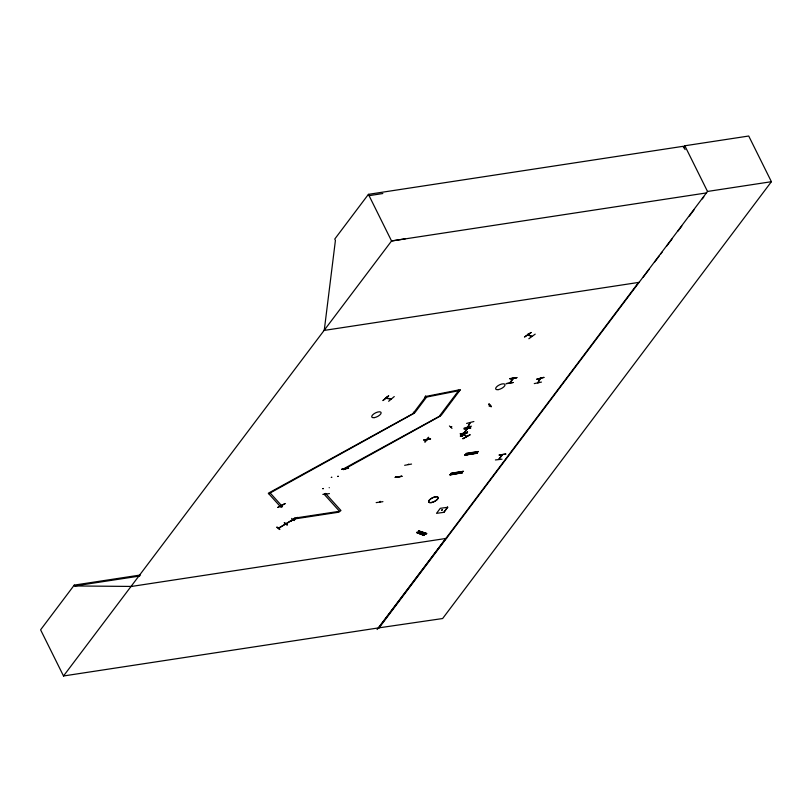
<?xml version="1.0" encoding="UTF-8"?>
<svg xmlns="http://www.w3.org/2000/svg" width="812" height="812" viewBox="0 0 812 812"><rect width="100%" height="100%" fill="white"/><g stroke="black" fill="none" stroke-linecap="round" stroke-linejoin="round"><path stroke-width="1.22" d="M451.137 473.213L463.51 471.315L450.914 473.518M477.497 452.761L464.86 455.136L477.121 453.269M477.497 452.72L465.032 454.933M498.791 459.369L502.252 454.811M502.516 454.781L502.1 455.288M380.28 501.43L379.864 501.907L380.219 501.481M398.245 477.121L398.621 476.979M408.771 464.099L408.162 464.515M463.642 433.354L467.042 428.807M513.164 378.433L509.621 383.031L510.007 382.574M513.184 378.757L513.194 378.382M464.17 428.046L471.437 426.209M324.252 330.403L335.417 240.393L334.757 239.053L368.415 194.342L683.46 146.261L685.115 149.601M467.793 426.899L469.996 422.666M540.153 378.382L537.859 382.706M538.356 382.29L537.818 382.716M538.102 382.726L540.437 378.351M278.506 528.155L285.57 523.953M285.662 524.055L278.678 528.196M285.956 523.72L292.848 519.568M385.568 397.718L386.624 398.225M416.678 532.692C431.426 537.564 420.92 534.814 417.104 532.378M417.124 532.104L424.574 534.793M426.513 533.575C401.97 525.943 442.905 538.803 419.104 530.957M424.057 535.281L416.769 532.469M449.949 474.787L462.404 472.817M450.325 474.452L462.556 472.574L449.919 474.99L450.325 474.441M464.89 454.943L477.273 453.045M465.844 453.685L478.217 451.787M466.21 453.38L478.451 451.492M495.421 459.947L502.049 459.176M322.821 494.386L329.439 493.605M376.169 502.618L382.919 501.664M404.65 465.306L411.552 464.068M460.313 433.862L467.133 432.837L460.323 433.821M466.93 433.08L460.384 433.841M513.072 382.462L506.191 383.721M513.072 382.543L506.323 383.548M281.439 505.693L281.997 505.643M293.589 519.091L293.924 518.919M450.914 427.071L451.807 426.716L451.086 427.142M489.819 405.665L489.007 405.98L489.819 405.533M502.455 454.862L498.994 459.054M345.12 468.981L344.745 469.437M379.671 501.846L380.026 501.42M398.012 477.476L398.601 477.04M427.579 439.688L426.716 440.165M466.616 423.438L473.873 421.519M470.371 422.544L468.067 426.909M541.472 382.087L534.276 383.599M543.908 377.448L536.641 379.255L543.898 377.347M391.272 398.783L386.147 398.154M527.83 334.98L531.637 336.503M425.244 397.332L425.823 396.449L460.445 389.618L441.18 415.328L342.989 469.163L343.446 469.661L440.317 416.028L439.86 415.531L458.547 390.704L459.866 390.501L425.244 397.332L425.011 396.703M418.403 531.474L425.843 534.042M418.83 531.16L426.117 533.839M426.259 533.748L418.779 531.18M140.517 574.997L74.257 585.107L40.6 629.818L63.509 675.98L378.565 627.899L638.567 282.444M63.509 675.98L391.557 240.971L405.31 238.819M268.752 493.737L414.059 413.288L413.612 412.79L425.295 397.271L426.604 397.068L414.932 412.587L268.305 493.239L281.074 507.398L282.485 506.617L270.163 492.955M683.349 147.754L684.841 145.774L748.725 136.02L771.4 181.705L442.631 618.531L378.565 627.899M443.89 512.331L447.635 507.185L443.89 512.331L436.501 513.346L440.297 508.312L447.686 507.287M499.177 455.035L505.957 454.02L499.177 455.045M378.757 628.285L707.516 191.449L771.4 181.705M377.113 629.513L445.869 538.468M643.104 277.298L649.174 269.259M654.492 262.225L659.039 256.186M660.562 254.176L662.084 252.167M666.632 246.137L671.95 239.104M678.02 231.055L681.816 226.03M689.408 215.982L693.966 209.953M702.319 198.889L703.831 196.88M341.842 469.163L348.429 468.331M423.813 439.891L430.543 438.876M424.838 442.032L428.675 437.242L425.133 441.941M465.347 431.7L461.795 436.369L465.093 431.74M467.133 429.081L467.448 428.675L461.855 436.409M513.397 378.392L509.926 382.99M509.966 378.757L516.889 377.6L509.936 378.869M279.886 529.251L277.115 527.079M284.484 522.613L287.346 524.806M287.052 525.11L284.22 522.766M463.896 434.278L466.332 436.653M449.432 425.975L451.99 428.381M466.606 436.531L464.17 434.044M384.858 398.702L386.735 397.098M388.735 395.83L382.909 400.59L388.512 395.85M388.643 401.29L394.256 396.56M463.185 434.217L462.738 434.095M531.16 332.524L524.481 337.031L530.997 332.504M527.749 334.118L527.861 335.011L528.5 334.869M535.199 334.128L528.856 338.736M291.64 518.421L294.543 520.573M286.159 523.75L293.051 519.629M460.302 436.014L467.6 431.994M462.87 438.642L470.209 434.674L463.002 438.764M277.826 507.388L285.235 503.521L277.897 507.439M290.32 521.243L297.73 517.376L290.442 521.365M390.968 398.986L385.903 398.347L385.578 397.677M540.142 378.808L540.396 378.372M528.125 334.757L531.972 336.28M462.718 434.115L463.307 434.055M341.649 469.336L348.602 468.179M423.62 440.063L430.563 438.906M395.16 477.385L401.859 476.37M369.074 195.672L382.817 193.52M74.257 585.107L74.674 585.959L131.564 586.437M706.613 192.901L391.557 240.971L368.415 194.342M323.511 330.514L639.308 282.322M74.674 585.959L139.684 576.043M130.823 586.548L446.61 538.356M510.098 378.585L516.879 377.59M488.804 404.183L491.016 406.771M276.74 527.242L279.582 529.536M467.509 431.903L460.434 436.145M684.841 145.774L707.516 191.449M458.272 390.136L458.547 390.704M425.539 395.88L425.823 396.449M413.328 412.212L413.612 412.79M322.892 488.692L323.409 488.509L322.892 488.692M329.195 487.738L329.256 487.647M331.357 477.446L331.885 477.253L331.377 477.405M337.66 476.482L338.178 476.299L337.66 476.482M294.38 518.168L293.7 519.071L338.837 512.189L340.949 510.515L325.551 493.442L324.14 494.224L339.538 511.296L294.38 518.168M395.332 477.243L402.072 476.238L395.322 477.223M464.088 428.898L470.879 427.924L464.099 428.888M442.317 509.845L441.606 510.24L442.317 509.845M489.128 404.061L491.392 406.65L489.118 404.051M498.071 389.669L498.06 389.648A5.187 2.081 -26.4 0 1 497.766 385.862A5.187 2.081 -26.4 0 1 505.044 384.746A5.187 2.081 -26.4 0 1 498.142 389.648L498.06 389.648M374.241 417.642A5.187 2.081 -26.4 0 0 381.153 412.75A5.187 2.081 -26.4 0 0 373.865 413.856A5.187 2.081 -26.4 0 0 374.241 417.642M431.192 502.587A5.207 2.081 -26.4 0 0 438.125 497.665A5.207 2.081 -26.4 0 0 430.817 498.781A5.207 2.081 -26.4 0 0 431.192 502.587A5.187 2.081 -26.4 0 0 438.115 497.695A5.187 2.081 -26.4 0 0 430.827 498.801A5.187 2.081 -26.4 0 0 431.213 502.587"/></g></svg>
